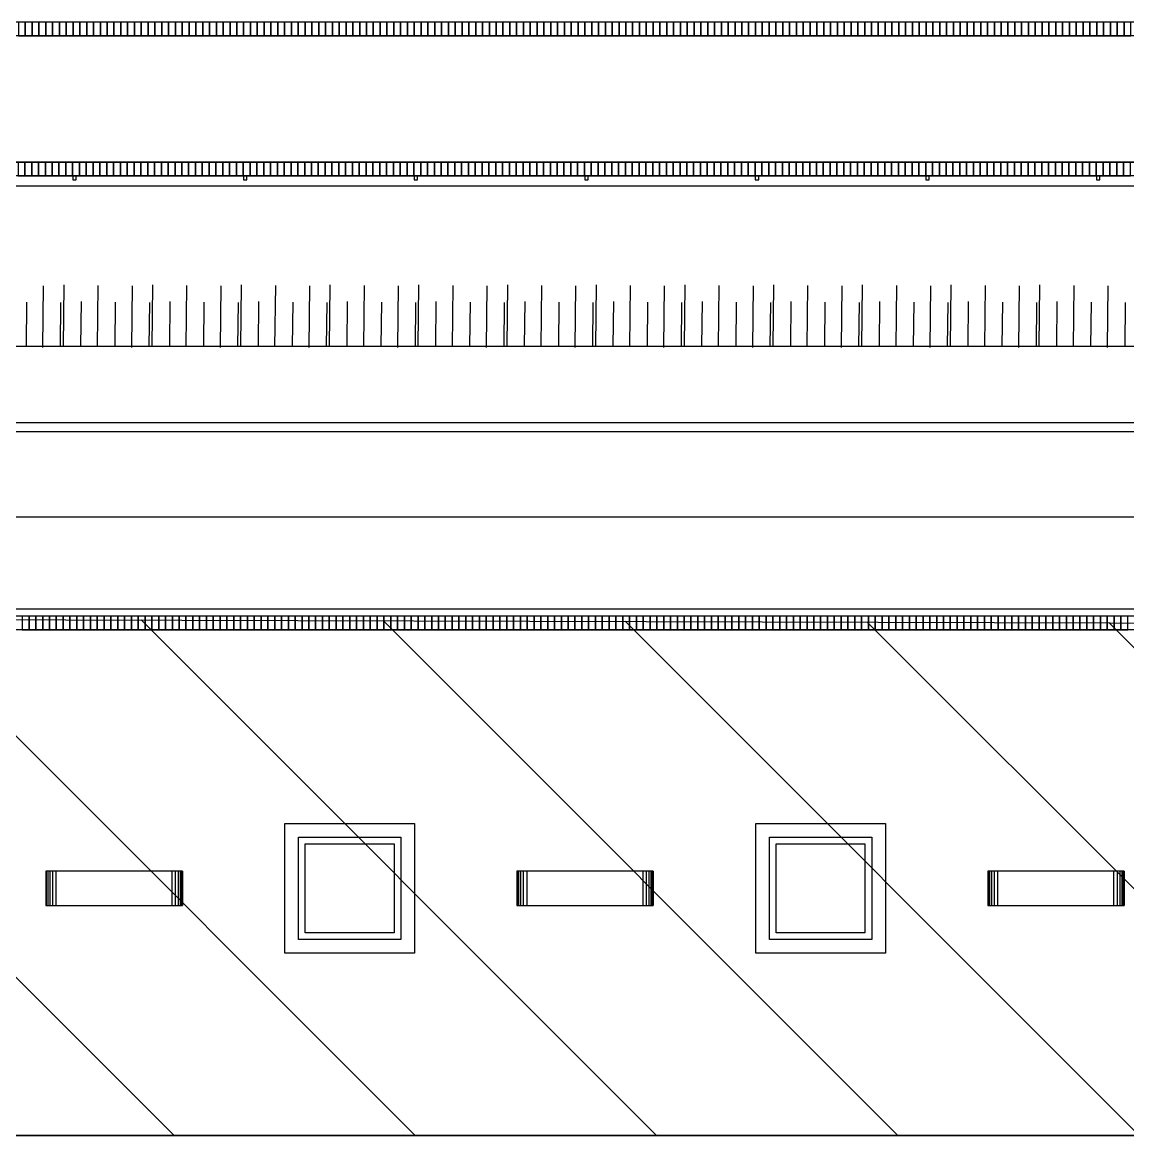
# Model space of a CAD drawing. Header units: inches. Extents: x 542650 to 544515, y 9574150 to 9574595.
# Drawn here: x 544347.77 to 544363.97, y 9574545.28 to 9574561.61 of the extents above; entities that cross this region are included whole.
import ezdxf

# ---------------------------------------------------------------- set-up
doc = ezdxf.new("R2010")
doc.units = ezdxf.units.IN
doc.header["$MEASUREMENT"] = 0
doc.layers.add('I-ARQ', color=8, linetype='Continuous')
doc.layers.add('SANIT', color=3, linetype='Continuous')

# ---------------------------------------------------------------- blocks, each defined once
blk = doc.blocks.new('BL COBERTA')
at = {"layer": 'I-ARQ'}
blk.add_line((464566.782, 9295890.46), (464566.782, 9295952.643), dxfattribs=at)
blk = doc.blocks.new('A$C14C97071')
at = {"layer": 'I-ARQ'}
for p, q in [((0, 0.5), (0, 0)), ((0.01, 0), (0.01, 0.5)), ((0.03, 0), (0.03, 0.5)), ((0.06, 0), (0.06, 0.5)), ((0.1, 0), (0.1, 0.5)), ((0.15, 0), (0.15, 0.5)), ((1.85, 0), (1.85, 0.5)), ((1.9, 0), (1.9, 0.5)), ((1.94, 0), (1.94, 0.5)), ((1.97, 0), (1.97, 0.5)), ((1.99, 0), (1.99, 0.5)), ((2, 0.5), (2, 0)), ((2, 0.5), (2, 0))]:
    blk.add_line(p, q, dxfattribs=at)
blk.add_lwpolyline([(0, 0.5), (2, 0.5), (2, 0), (0, 0)], close=True, dxfattribs=at)
blk = doc.blocks.new('TALUDE 02')
at = {"layer": 'I-ARQ'}
for p, q in [((-0.243, -0.013), (-0.253, 0.89)), ((0.257, -0.007), (0.247, 0.895)), ((0.757, -0.001), (0.747, 0.901)), ((0.5, 0.006), (0.493, 0.657)), ((-0.5, -0.006), (-0.507, 0.645)), ((0, 0), (-0.007, 0.651))]:
    blk.add_line(p, q, dxfattribs=at)
blk = doc.blocks.new('CERCA')
blk.add_lwpolyline([(-0.025, 0), (0.025, 0), (0.025, -0.06), (-0.025, -0.06)], close=True)
blk = doc.blocks.new('PISO TIJOLINHO')
at = {"layer": 'I-ARQ'}
blk.add_lwpolyline([(-0.05, 0), (-0.05, 0.2), (0.05, 0.2), (0.05, 0)], close=True, dxfattribs=at)
blk = doc.blocks.new('BL PRAÇA')
at = {"layer": 'I-ARQ'}
for p, q in [((464470.316, 9296025.139), (464470.316, 9295889.644)), ((464472.566, 9296025.13), (464472.566, 9295886.806)), ((464472.566, 9296024.984), (464472.566, 9295886.687)), ((464470.516, 9296024.938), (464470.516, 9295889.407)), ((464472.366, 9296024.931), (464472.366, 9295886.687)), ((464467.816, 9296021.999), (464467.816, 9295890.228)), ((464463.666, 9296008.031), (464463.666, 9295908.031)), ((464463.866, 9296008.031), (464463.866, 9295908.031)), ((464463.966, 9296008.031), (464463.966, 9295908.031)), ((464465.316, 9296007.956), (464465.316, 9295897.468)), ((464466.566, 9296007.925), (464466.566, 9295897.468)), ((464466.696, 9296007.925), (464466.696, 9295897.468))]:
    blk.add_line(p, q, dxfattribs=at)
for points in [[(464418.306, 9295898.619), (464371.786, 9295906.647), (464368.831, 9296025.977), (464470.316, 9296025.139), (464470.316, 9295889.644), (464428.161, 9295896.919)], [(464371.933, 9295906.774), (464368.985, 9296025.826), (464470.166, 9296024.99), (464470.166, 9295889.822)], [(464418.332, 9295898.767), (464371.933, 9295906.774), (464368.985, 9296025.826), (464470.166, 9296024.99), (464470.166, 9295889.822), (464428.186, 9295897.066)]]:
    blk.add_lwpolyline(points, dxfattribs=at)
blk.add_lwpolyline([(464402.925, 9295918, -0.22074), (464380.66, 9295917.946, -0.071297), (464379.065, 9295918.979, -0.143294), (464377.036, 9295922.149, -0.071289), (464376.766, 9295924.031), (464376.766, 9296008.031, -0.405192), (464386.167, 9296017.726), (464454.256, 9296017.727, -0.405471), (464463.666, 9296008.031), (464463.666, 9295908.031, -0.292611), (464459.772, 9295901.946, -0.170288), (464454.651, 9295901.46, -0.170293), (464450.348, 9295904.278, 0.384147), (464439.642, 9295906.268, 0.384145), (464436.554, 9295895.825), (464428.023, 9295897.297), (464427.929, 9295896.755), (464470.516, 9295889.407), (464470.516, 9296024.938), (464472.366, 9296024.931)], format="xyb", dxfattribs=at)
for points in [[(464460.826, 9295938.747), (464458.926, 9295938.747), (464458.926, 9295936.847), (464460.826, 9295936.847)], [(464460.626, 9295938.547), (464459.126, 9295938.547), (464459.126, 9295937.047), (464460.626, 9295937.047)], [(464460.526, 9295938.447), (464459.226, 9295938.447), (464459.226, 9295937.147), (464460.526, 9295937.147)], [(464460.826, 9295931.847), (464458.926, 9295931.847), (464458.926, 9295929.947), (464460.826, 9295929.947)], [(464460.626, 9295931.647), (464459.126, 9295931.647), (464459.126, 9295930.147), (464460.626, 9295930.147)], [(464460.526, 9295931.547), (464459.226, 9295931.547), (464459.226, 9295930.247), (464460.526, 9295930.247)]]:
    blk.add_lwpolyline(points, close=True, dxfattribs=at)
for name, p, rotation in [('PISO TIJOLINHO', (464470.516, 9295942.288), 90.00011566799358), ('PISO TIJOLINHO', (464472.566, 9295942.294), 90.00011566799601), ('A$C14C97071', (464459.626, 9295942.247), 270), ('PISO TIJOLINHO', (464463.666, 9295942.249), 269.9999999976321), ('PISO TIJOLINHO', (464463.666, 9295942.149), 269.9999999976321), ('TALUDE 02', (464467.816, 9295941.76), 270.000115669364), ('PISO TIJOLINHO', (464470.516, 9295942.188), 90.00011566799358), ('PISO TIJOLINHO', (464472.566, 9295942.194), 90.00011566799601), ('PISO TIJOLINHO', (464463.666, 9295942.049), 269.9999999976321), ('PISO TIJOLINHO', (464463.666, 9295941.949), 269.9999999976321), ('PISO TIJOLINHO', (464470.516, 9295942.088), 90.00011566799358), ('PISO TIJOLINHO', (464470.516, 9295941.988), 90.00011566799358), ('PISO TIJOLINHO', (464472.566, 9295942.094), 90.00011566799601), ('PISO TIJOLINHO', (464472.566, 9295941.994), 90.00011566799601), ('PISO TIJOLINHO', (464463.666, 9295941.849), 269.9999999976321), ('CERCA', (464470.316, 9295941.866), 270.00011566802), ('PISO TIJOLINHO', (464470.516, 9295941.888), 90.00011566799358), ('PISO TIJOLINHO', (464470.516, 9295941.788), 90.00011566799358), ('PISO TIJOLINHO', (464472.566, 9295941.894), 90.00011566799601), ('PISO TIJOLINHO', (464472.566, 9295941.794), 90.00011566799601), ('PISO TIJOLINHO', (464463.666, 9295941.749), 269.9999999976321), ('PISO TIJOLINHO', (464463.666, 9295941.649), 269.9999999976321), ('PISO TIJOLINHO', (464470.516, 9295941.688), 90.00011566799358), ('PISO TIJOLINHO', (464472.566, 9295941.694), 90.00011566799601), ('PISO TIJOLINHO', (464463.666, 9295941.549), 269.9999999976321), ('PISO TIJOLINHO', (464470.516, 9295941.588), 90.00011566799358), ('PISO TIJOLINHO', (464470.516, 9295941.488), 90.00011566799358), ('PISO TIJOLINHO', (464472.566, 9295941.594), 90.00011566799601), ('PISO TIJOLINHO', (464472.566, 9295941.494), 90.00011566799601), ('PISO TIJOLINHO', (464463.666, 9295941.449), 269.9999999976321), ('PISO TIJOLINHO', (464463.666, 9295941.349), 269.9999999976321), ('PISO TIJOLINHO', (464470.516, 9295941.388), 90.00011566799358), ('PISO TIJOLINHO', (464472.566, 9295941.394), 90.00011566799601), ('PISO TIJOLINHO', (464463.666, 9295941.249), 269.9999999976321), ('PISO TIJOLINHO', (464463.666, 9295941.149), 269.9999999976321), ('PISO TIJOLINHO', (464470.516, 9295941.288), 90.00011566799358), ('PISO TIJOLINHO', (464470.516, 9295941.188), 90.00011566799358), ('PISO TIJOLINHO', (464472.566, 9295941.294), 90.00011566799601), ('PISO TIJOLINHO', (464472.566, 9295941.194), 90.00011566799601), ('PISO TIJOLINHO', (464463.666, 9295941.049), 269.9999999976321), ('PISO TIJOLINHO', (464470.516, 9295941.088), 90.00011566799358), ('PISO TIJOLINHO', (464470.516, 9295940.988), 90.00011566799358), ('PISO TIJOLINHO', (464472.566, 9295941.094), 90.00011566799601), ('PISO TIJOLINHO', (464472.566, 9295940.994), 90.00011566799601), ('PISO TIJOLINHO', (464463.666, 9295940.949), 269.9999999976321), ('PISO TIJOLINHO', (464463.666, 9295940.849), 269.9999999976321), ('TALUDE 02', (464467.816, 9295940.46), 270.000115669364), ('PISO TIJOLINHO', (464470.516, 9295940.888), 90.00011566799358), ('PISO TIJOLINHO', (464472.566, 9295940.894), 90.00011566799601), ('PISO TIJOLINHO', (464463.666, 9295940.749), 269.9999999976321), ('PISO TIJOLINHO', (464463.666, 9295940.649), 269.9999999976321), ('PISO TIJOLINHO', (464470.516, 9295940.788), 90.00011566799358), ('PISO TIJOLINHO', (464470.516, 9295940.688), 90.00011566799358), ('PISO TIJOLINHO', (464472.566, 9295940.794), 90.00011566799601), ('PISO TIJOLINHO', (464472.566, 9295940.694), 90.00011566799601), ('PISO TIJOLINHO', (464463.666, 9295940.549), 269.9999999976321), ('PISO TIJOLINHO', (464470.516, 9295940.588), 90.00011566799358), ('PISO TIJOLINHO', (464470.516, 9295940.488), 90.00011566799358), ('PISO TIJOLINHO', (464472.566, 9295940.594), 90.00011566799601), ('PISO TIJOLINHO', (464472.566, 9295940.494), 90.00011566799601), ('PISO TIJOLINHO', (464463.666, 9295940.449), 269.9999999976321), ('PISO TIJOLINHO', (464463.666, 9295940.349), 269.9999999976321), ('PISO TIJOLINHO', (464470.516, 9295940.388), 90.00011566799358), ('PISO TIJOLINHO', (464472.566, 9295940.394), 90.00011566799601), ('PISO TIJOLINHO', (464463.666, 9295940.249), 269.9999999976321), ('PISO TIJOLINHO', (464470.516, 9295940.288), 90.00011566799358), ('PISO TIJOLINHO', (464470.516, 9295940.188), 90.00011566799358), ('PISO TIJOLINHO', (464472.566, 9295940.294), 90.00011566799601), ('PISO TIJOLINHO', (464472.566, 9295940.194), 90.00011566799601), ('PISO TIJOLINHO', (464463.666, 9295940.149), 269.9999999976321), ('PISO TIJOLINHO', (464463.666, 9295940.049), 269.9999999976321), ('PISO TIJOLINHO', (464470.516, 9295940.088), 90.00011566799358), ('PISO TIJOLINHO', (464472.566, 9295940.094), 90.00011566799601), ('PISO TIJOLINHO', (464472.566, 9295939.994), 90.00011566799601), ('PISO TIJOLINHO', (464463.666, 9295939.949), 269.9999999976321), ('PISO TIJOLINHO', (464463.666, 9295939.849), 269.9999999976321), ('PISO TIJOLINHO', (464470.516, 9295939.988), 90.00011566799358), ('PISO TIJOLINHO', (464470.516, 9295939.888), 90.00011566799358), ('PISO TIJOLINHO', (464472.566, 9295939.894), 90.00011566799601), ('PISO TIJOLINHO', (464463.666, 9295939.749), 269.9999999976321), ('PISO TIJOLINHO', (464470.516, 9295939.788), 90.00011566799358), ('PISO TIJOLINHO', (464470.516, 9295939.688), 90.00011566799358), ('PISO TIJOLINHO', (464472.566, 9295939.794), 90.00011566799601), ('PISO TIJOLINHO', (464472.566, 9295939.694), 90.00011566799601), ('PISO TIJOLINHO', (464463.666, 9295939.649), 269.9999999976321), ('PISO TIJOLINHO', (464463.666, 9295939.549), 269.9999999976321), ('TALUDE 02', (464467.816, 9295939.16), 270.000115669364), ('PISO TIJOLINHO', (464470.516, 9295939.588), 90.00011566799358), ('PISO TIJOLINHO', (464472.566, 9295939.594), 90.00011566799601), ('PISO TIJOLINHO', (464463.666, 9295939.449), 269.9999999976321), ('PISO TIJOLINHO', (464463.666, 9295939.349), 269.9999999976321), ('CERCA', (464470.316, 9295939.366), 270.00011566802), ('PISO TIJOLINHO', (464470.516, 9295939.488), 90.00011566799358), ('PISO TIJOLINHO', (464470.516, 9295939.388), 90.00011566799358), ('PISO TIJOLINHO', (464472.566, 9295939.494), 90.00011566799601), ('PISO TIJOLINHO', (464472.566, 9295939.394), 90.00011566799601), ('PISO TIJOLINHO', (464463.666, 9295939.249), 269.9999999976321), ('PISO TIJOLINHO', (464470.516, 9295939.288), 90.00011566799358), ('PISO TIJOLINHO', (464470.516, 9295939.188), 90.00011566799358), ('PISO TIJOLINHO', (464472.566, 9295939.294), 90.00011566799601), ('PISO TIJOLINHO', (464472.566, 9295939.194), 90.00011566799601), ('PISO TIJOLINHO', (464463.666, 9295939.149), 269.9999999976321), ('PISO TIJOLINHO', (464463.666, 9295939.049), 269.9999999976321), ('PISO TIJOLINHO', (464470.516, 9295939.088), 90.00011566799358), ('PISO TIJOLINHO', (464472.566, 9295939.094), 90.00011566799601), ('PISO TIJOLINHO', (464463.666, 9295938.949), 269.9999999976321), ('PISO TIJOLINHO', (464463.666, 9295938.849), 269.9999999976321), ('PISO TIJOLINHO', (464470.516, 9295938.988), 90.00011566799358), ('PISO TIJOLINHO', (464470.516, 9295938.888), 90.00011566799358), ('PISO TIJOLINHO', (464472.566, 9295938.994), 90.00011566799601), ('PISO TIJOLINHO', (464472.566, 9295938.894), 90.00011566799601), ('PISO TIJOLINHO', (464463.666, 9295938.749), 269.9999999976321), ('PISO TIJOLINHO', (464470.516, 9295938.788), 90.00011566799358), ('PISO TIJOLINHO', (464470.516, 9295938.688), 90.00011566799358), ('PISO TIJOLINHO', (464472.566, 9295938.794), 90.00011566799601), ('PISO TIJOLINHO', (464472.566, 9295938.694), 90.00011566799601), ('PISO TIJOLINHO', (464463.666, 9295938.649), 269.9999999976321), ('PISO TIJOLINHO', (464463.666, 9295938.549), 269.9999999976321), ('PISO TIJOLINHO', (464470.516, 9295938.588), 90.00011566799358), ('PISO TIJOLINHO', (464472.566, 9295938.594), 90.00011566799601), ('PISO TIJOLINHO', (464463.666, 9295938.449), 269.9999999976321), ('PISO TIJOLINHO', (464470.516, 9295938.488), 90.00011566799358), ('PISO TIJOLINHO', (464470.516, 9295938.388), 90.00011566799358), ('PISO TIJOLINHO', (464472.566, 9295938.494), 90.00011566799601), ('PISO TIJOLINHO', (464472.566, 9295938.394), 90.00011566799601), ('PISO TIJOLINHO', (464463.666, 9295938.349), 269.9999999976321), ('PISO TIJOLINHO', (464463.666, 9295938.249), 269.9999999976321), ('TALUDE 02', (464467.816, 9295937.86), 270.000115669364), ('PISO TIJOLINHO', (464470.516, 9295938.288), 90.00011566799358), ('PISO TIJOLINHO', (464472.566, 9295938.294), 90.00011566799601), ('PISO TIJOLINHO', (464472.566, 9295938.194), 90.00011566799601), ('PISO TIJOLINHO', (464463.666, 9295938.149), 269.9999999976321), ('PISO TIJOLINHO', (464463.666, 9295938.049), 269.9999999976321), ('PISO TIJOLINHO', (464470.516, 9295938.188), 90.00011566799358), ('PISO TIJOLINHO', (464470.516, 9295938.088), 90.00011566799358), ('PISO TIJOLINHO', (464472.566, 9295938.094), 90.00011566799601), ('PISO TIJOLINHO', (464463.666, 9295937.949), 269.9999999976321), ('PISO TIJOLINHO', (464470.516, 9295937.988), 90.00011566799358), ('PISO TIJOLINHO', (464470.516, 9295937.888), 90.00011566799358), ('PISO TIJOLINHO', (464472.566, 9295937.994), 90.00011566799601), ('PISO TIJOLINHO', (464472.566, 9295937.894), 90.00011566799601), ('PISO TIJOLINHO', (464463.666, 9295937.849), 269.9999999976321), ('PISO TIJOLINHO', (464463.666, 9295937.749), 269.9999999976321), ('PISO TIJOLINHO', (464470.516, 9295937.788), 90.00011566799358), ('PISO TIJOLINHO', (464472.566, 9295937.794), 90.00011566799601), ('PISO TIJOLINHO', (464463.666, 9295937.649), 269.9999999976321), ('PISO TIJOLINHO', (464463.666, 9295937.549), 269.9999999976321), ('PISO TIJOLINHO', (464470.516, 9295937.688), 90.00011566799358), ('PISO TIJOLINHO', (464470.516, 9295937.588), 90.00011566799358), ('PISO TIJOLINHO', (464472.566, 9295937.694), 90.00011566799601), ('PISO TIJOLINHO', (464472.566, 9295937.594), 90.00011566799601), ('PISO TIJOLINHO', (464463.666, 9295937.449), 269.9999999976321), ('PISO TIJOLINHO', (464470.516, 9295937.488), 90.00011566799358), ('PISO TIJOLINHO', (464470.516, 9295937.388), 90.00011566799358), ('PISO TIJOLINHO', (464472.566, 9295937.494), 90.00011566799601), ('PISO TIJOLINHO', (464472.566, 9295937.394), 90.00011566799601), ('PISO TIJOLINHO', (464463.666, 9295937.349), 269.9999999976321), ('PISO TIJOLINHO', (464463.666, 9295937.249), 269.9999999976321), ('PISO TIJOLINHO', (464470.516, 9295937.288), 90.00011566799358), ('PISO TIJOLINHO', (464472.566, 9295937.294), 90.00011566799601), ('PISO TIJOLINHO', (464463.666, 9295937.149), 269.9999999976321), ('PISO TIJOLINHO', (464470.516, 9295937.188), 90.00011566799358), ('PISO TIJOLINHO', (464470.516, 9295937.088), 90.00011566799358), ('PISO TIJOLINHO', (464472.566, 9295937.194), 90.00011566799601), ('PISO TIJOLINHO', (464472.566, 9295937.094), 90.00011566799601), ('PISO TIJOLINHO', (464463.666, 9295937.049), 269.9999999976321), ('PISO TIJOLINHO', (464463.666, 9295936.949), 269.9999999976321), ('TALUDE 02', (464467.816, 9295936.56), 270.000115669364), ('PISO TIJOLINHO', (464470.516, 9295936.988), 90.00011566799358), ('PISO TIJOLINHO', (464470.516, 9295936.888), 90.00011566799358), ('PISO TIJOLINHO', (464472.566, 9295936.994), 90.00011566799601), ('PISO TIJOLINHO', (464472.566, 9295936.894), 90.00011566799601), ('PISO TIJOLINHO', (464463.666, 9295936.849), 269.9999999976321), ('PISO TIJOLINHO', (464463.666, 9295936.749), 269.9999999976321), ('CERCA', (464470.316, 9295936.866), 270.00011566802), ('PISO TIJOLINHO', (464470.516, 9295936.788), 90.00011566799358), ('PISO TIJOLINHO', (464472.566, 9295936.794), 90.00011566799601), ('PISO TIJOLINHO', (464463.666, 9295936.649), 269.9999999976321), ('PISO TIJOLINHO', (464470.516, 9295936.688), 90.00011566799358), ('PISO TIJOLINHO', (464470.516, 9295936.588), 90.00011566799358), ('PISO TIJOLINHO', (464472.566, 9295936.694), 90.00011566799601), ('PISO TIJOLINHO', (464472.566, 9295936.594), 90.00011566799601), ('PISO TIJOLINHO', (464463.666, 9295936.549), 269.9999999976321), ('PISO TIJOLINHO', (464463.666, 9295936.449), 269.9999999976321), ('PISO TIJOLINHO', (464470.516, 9295936.488), 90.00011566799358), ('PISO TIJOLINHO', (464472.566, 9295936.494), 90.00011566799601), ('PISO TIJOLINHO', (464463.666, 9295936.349), 269.9999999976321), ('PISO TIJOLINHO', (464463.666, 9295936.249), 269.9999999976321), ('PISO TIJOLINHO', (464470.516, 9295936.388), 90.00011566799358), ('PISO TIJOLINHO', (464470.516, 9295936.288), 90.00011566799358), ('PISO TIJOLINHO', (464472.566, 9295936.394), 90.00011566799601), ('PISO TIJOLINHO', (464472.566, 9295936.294), 90.00011566799601), ('PISO TIJOLINHO', (464463.666, 9295936.149), 269.9999999976321), ('PISO TIJOLINHO', (464470.516, 9295936.188), 90.00011566799358), ('PISO TIJOLINHO', (464470.516, 9295936.088), 90.00011566799358), ('PISO TIJOLINHO', (464472.566, 9295936.194), 90.00011566799601), ('PISO TIJOLINHO', (464472.566, 9295936.094), 90.00011566799601), ('PISO TIJOLINHO', (464463.666, 9295936.049), 269.9999999976321), ('PISO TIJOLINHO', (464463.666, 9295935.949), 269.9999999976321), ('PISO TIJOLINHO', (464470.516, 9295935.988), 90.00011566799358), ('PISO TIJOLINHO', (464472.566, 9295935.994), 90.00011566799601), ('PISO TIJOLINHO', (464463.666, 9295935.849), 269.9999999976321), ('PISO TIJOLINHO', (464463.666, 9295935.749), 269.9999999976321), ('PISO TIJOLINHO', (464470.516, 9295935.888), 90.00011566799358), ('PISO TIJOLINHO', (464470.516, 9295935.788), 90.00011566799358), ('PISO TIJOLINHO', (464472.566, 9295935.894), 90.00011566799601), ('PISO TIJOLINHO', (464472.566, 9295935.794), 90.00011566799601), ('PISO TIJOLINHO', (464463.666, 9295935.649), 269.9999999976321), ('TALUDE 02', (464467.816, 9295935.26), 270.000115669364), ('PISO TIJOLINHO', (464470.516, 9295935.688), 90.00011566799358), ('PISO TIJOLINHO', (464470.516, 9295935.588), 90.00011566799358), ('PISO TIJOLINHO', (464472.566, 9295935.694), 90.00011566799601), ('PISO TIJOLINHO', (464472.566, 9295935.594), 90.00011566799601), ('PISO TIJOLINHO', (464463.666, 9295935.549), 269.9999999976321), ('PISO TIJOLINHO', (464463.666, 9295935.449), 269.9999999976321), ('PISO TIJOLINHO', (464470.516, 9295935.488), 90.00011566799358), ('PISO TIJOLINHO', (464472.566, 9295935.494), 90.00011566799601), ('A$C14C97071', (464459.626, 9295935.347), 270), ('PISO TIJOLINHO', (464463.666, 9295935.349), 269.9999999976321), ('PISO TIJOLINHO', (464470.516, 9295935.388), 90.00011566799358), ('PISO TIJOLINHO', (464470.516, 9295935.288), 90.00011566799358), ('PISO TIJOLINHO', (464472.566, 9295935.394), 90.00011566799601), ('PISO TIJOLINHO', (464472.566, 9295935.294), 90.00011566799601), ('PISO TIJOLINHO', (464463.666, 9295935.249), 269.9999999976321), ('PISO TIJOLINHO', (464463.666, 9295935.149), 269.9999999976321), ('PISO TIJOLINHO', (464470.516, 9295935.188), 90.00011566799358), ('PISO TIJOLINHO', (464472.566, 9295935.194), 90.00011566799601), ('PISO TIJOLINHO', (464472.566, 9295935.094), 90.00011566799601), ('PISO TIJOLINHO', (464463.666, 9295935.049), 269.9999999976321), ('PISO TIJOLINHO', (464463.666, 9295934.949), 269.9999999976321), ('PISO TIJOLINHO', (464470.516, 9295935.088), 90.00011566799358), ('PISO TIJOLINHO', (464470.516, 9295934.988), 90.00011566799358), ('PISO TIJOLINHO', (464472.566, 9295934.994), 90.00011566799601), ('PISO TIJOLINHO', (464463.666, 9295934.849), 269.9999999976321), ('PISO TIJOLINHO', (464470.516, 9295934.888), 90.00011566799358), ('PISO TIJOLINHO', (464470.516, 9295934.788), 90.00011566799358), ('PISO TIJOLINHO', (464472.566, 9295934.894), 90.00011566799601), ('PISO TIJOLINHO', (464472.566, 9295934.794), 90.00011566799601), ('PISO TIJOLINHO', (464463.666, 9295934.749), 269.9999999976321), ('PISO TIJOLINHO', (464463.666, 9295934.649), 269.9999999976321), ('PISO TIJOLINHO', (464470.516, 9295934.688), 90.00011566799358), ('PISO TIJOLINHO', (464472.566, 9295934.694), 90.00011566799601), ('PISO TIJOLINHO', (464463.666, 9295934.549), 269.9999999976321), ('PISO TIJOLINHO', (464463.666, 9295934.449), 269.9999999976321), ('PISO TIJOLINHO', (464470.516, 9295934.588), 90.00011566799358), ('PISO TIJOLINHO', (464470.516, 9295934.488), 90.00011566799358), ('PISO TIJOLINHO', (464472.566, 9295934.594), 90.00011566799601), ('PISO TIJOLINHO', (464472.566, 9295934.494), 90.00011566799601), ('PISO TIJOLINHO', (464463.666, 9295934.349), 269.9999999976321), ('TALUDE 02', (464467.816, 9295933.96), 270.000115669364), ('CERCA', (464470.316, 9295934.366), 270.00011566802), ('PISO TIJOLINHO', (464470.516, 9295934.388), 90.00011566799358), ('PISO TIJOLINHO', (464470.516, 9295934.288), 90.00011566799358), ('PISO TIJOLINHO', (464472.566, 9295934.394), 90.00011566799601), ('PISO TIJOLINHO', (464472.566, 9295934.294), 90.00011566799601), ('PISO TIJOLINHO', (464463.666, 9295934.249), 269.9999999976321), ('PISO TIJOLINHO', (464463.666, 9295934.149), 269.9999999976321), ('PISO TIJOLINHO', (464470.516, 9295934.188), 90.00011566799358), ('PISO TIJOLINHO', (464472.566, 9295934.194), 90.00011566799601), ('PISO TIJOLINHO', (464463.666, 9295934.049), 269.9999999976321), ('PISO TIJOLINHO', (464463.666, 9295933.949), 269.9999999976321), ('PISO TIJOLINHO', (464470.516, 9295934.088), 90.00011566799358), ('PISO TIJOLINHO', (464470.516, 9295933.988), 90.00011566799358), ('PISO TIJOLINHO', (464472.566, 9295934.094), 90.00011566799601), ('PISO TIJOLINHO', (464472.566, 9295933.994), 90.00011566799601), ('PISO TIJOLINHO', (464463.666, 9295933.849), 269.9999999976321), ('PISO TIJOLINHO', (464470.516, 9295933.888), 90.00011566799358), ('PISO TIJOLINHO', (464470.516, 9295933.788), 90.00011566799358), ('PISO TIJOLINHO', (464472.566, 9295933.894), 90.00011566799601), ('PISO TIJOLINHO', (464472.566, 9295933.794), 90.00011566799601), ('PISO TIJOLINHO', (464463.666, 9295933.749), 269.9999999976321), ('PISO TIJOLINHO', (464463.666, 9295933.649), 269.9999999976321), ('PISO TIJOLINHO', (464470.516, 9295933.688), 90.00011566799358), ('PISO TIJOLINHO', (464472.566, 9295933.694), 90.00011566799601), ('PISO TIJOLINHO', (464463.666, 9295933.549), 269.9999999976321), ('PISO TIJOLINHO', (464470.516, 9295933.588), 90.00011566799358), ('PISO TIJOLINHO', (464470.516, 9295933.488), 90.00011566799358), ('PISO TIJOLINHO', (464472.566, 9295933.594), 90.00011566799601), ('PISO TIJOLINHO', (464472.566, 9295933.494), 90.00011566799601), ('PISO TIJOLINHO', (464463.666, 9295933.449), 269.9999999976321), ('PISO TIJOLINHO', (464463.666, 9295933.349), 269.9999999976321), ('PISO TIJOLINHO', (464470.516, 9295933.388), 90.00011566799358), ('PISO TIJOLINHO', (464472.566, 9295933.394), 90.00011566799601), ('PISO TIJOLINHO', (464472.566, 9295933.294), 90.00011566799601), ('PISO TIJOLINHO', (464463.666, 9295933.249), 269.9999999976321), ('PISO TIJOLINHO', (464463.666, 9295933.149), 269.9999999976321), ('PISO TIJOLINHO', (464470.516, 9295933.288), 90.00011566799358), ('PISO TIJOLINHO', (464470.516, 9295933.188), 90.00011566799358), ('PISO TIJOLINHO', (464472.566, 9295933.194), 90.00011566799601), ('PISO TIJOLINHO', (464463.666, 9295933.049), 269.9999999976321), ('TALUDE 02', (464467.816, 9295932.66), 270.000115669364), ('PISO TIJOLINHO', (464470.516, 9295933.088), 90.00011566799358), ('PISO TIJOLINHO', (464470.516, 9295932.988), 90.00011566799358), ('PISO TIJOLINHO', (464472.566, 9295933.094), 90.00011566799601), ('PISO TIJOLINHO', (464472.566, 9295932.994), 90.00011566799601), ('PISO TIJOLINHO', (464463.666, 9295932.949), 269.9999999976321), ('PISO TIJOLINHO', (464463.666, 9295932.849), 269.9999999976321), ('PISO TIJOLINHO', (464470.516, 9295932.888), 90.00011566799358), ('PISO TIJOLINHO', (464472.566, 9295932.894), 90.00011566799601), ('PISO TIJOLINHO', (464463.666, 9295932.749), 269.9999999976321), ('PISO TIJOLINHO', (464463.666, 9295932.649), 269.9999999976321), ('PISO TIJOLINHO', (464470.516, 9295932.788), 90.00011566799358), ('PISO TIJOLINHO', (464470.516, 9295932.688), 90.00011566799358), ('PISO TIJOLINHO', (464472.566, 9295932.794), 90.00011566799601), ('PISO TIJOLINHO', (464472.566, 9295932.694), 90.00011566799601), ('PISO TIJOLINHO', (464463.666, 9295932.549), 269.9999999976321), ('PISO TIJOLINHO', (464470.516, 9295932.588), 90.00011566799358), ('PISO TIJOLINHO', (464470.516, 9295932.488), 90.00011566799358), ('PISO TIJOLINHO', (464472.566, 9295932.594), 90.00011566799601), ('PISO TIJOLINHO', (464472.566, 9295932.494), 90.00011566799601), ('PISO TIJOLINHO', (464463.666, 9295932.449), 269.9999999976321), ('PISO TIJOLINHO', (464463.666, 9295932.349), 269.9999999976321), ('PISO TIJOLINHO', (464470.516, 9295932.388), 90.00011566799358), ('PISO TIJOLINHO', (464472.566, 9295932.394), 90.00011566799601), ('PISO TIJOLINHO', (464463.666, 9295932.249), 269.9999999976321), ('PISO TIJOLINHO', (464470.516, 9295932.288), 90.00011566799358), ('PISO TIJOLINHO', (464470.516, 9295932.188), 90.00011566799358), ('PISO TIJOLINHO', (464472.566, 9295932.294), 90.00011566799601), ('PISO TIJOLINHO', (464472.566, 9295932.194), 90.00011566799601), ('PISO TIJOLINHO', (464463.666, 9295932.149), 269.9999999976321), ('PISO TIJOLINHO', (464463.666, 9295932.049), 269.9999999976321), ('PISO TIJOLINHO', (464470.516, 9295932.088), 90.00011566799358), ('PISO TIJOLINHO', (464470.516, 9295931.988), 90.00011566799358), ('PISO TIJOLINHO', (464472.566, 9295932.094), 90.00011566799601), ('PISO TIJOLINHO', (464472.566, 9295931.994), 90.00011566799601), ('PISO TIJOLINHO', (464463.666, 9295931.949), 269.9999999976321), ('PISO TIJOLINHO', (464463.666, 9295931.849), 269.9999999976321), ('CERCA', (464470.316, 9295931.866), 270.00011566802), ('PISO TIJOLINHO', (464470.516, 9295931.888), 90.00011566799358), ('PISO TIJOLINHO', (464472.566, 9295931.894), 90.00011566799601), ('PISO TIJOLINHO', (464463.666, 9295931.749), 269.9999999976321), ('TALUDE 02', (464467.816, 9295931.36), 270.000115669364), ('PISO TIJOLINHO', (464470.516, 9295931.788), 90.00011566799358), ('PISO TIJOLINHO', (464470.516, 9295931.688), 90.00011566799358), ('PISO TIJOLINHO', (464472.566, 9295931.794), 90.00011566799601), ('PISO TIJOLINHO', (464472.566, 9295931.694), 90.00011566799601), ('PISO TIJOLINHO', (464463.666, 9295931.649), 269.9999999976321), ('PISO TIJOLINHO', (464463.666, 9295931.549), 269.9999999976321), ('PISO TIJOLINHO', (464470.516, 9295931.588), 90.00011566799358), ('PISO TIJOLINHO', (464472.566, 9295931.594), 90.00011566799601), ('PISO TIJOLINHO', (464463.666, 9295931.449), 269.9999999976321), ('PISO TIJOLINHO', (464463.666, 9295931.349), 269.9999999976321), ('PISO TIJOLINHO', (464470.516, 9295931.488), 90.00011566799358), ('PISO TIJOLINHO', (464470.516, 9295931.388), 90.00011566799358), ('PISO TIJOLINHO', (464472.566, 9295931.494), 90.00011566799601), ('PISO TIJOLINHO', (464472.566, 9295931.394), 90.00011566799601), ('PISO TIJOLINHO', (464463.666, 9295931.249), 269.9999999976321), ('PISO TIJOLINHO', (464470.516, 9295931.288), 90.00011566799358), ('PISO TIJOLINHO', (464470.516, 9295931.188), 90.00011566799358), ('PISO TIJOLINHO', (464472.566, 9295931.294), 90.00011566799601), ('PISO TIJOLINHO', (464472.566, 9295931.194), 90.00011566799601), ('PISO TIJOLINHO', (464463.666, 9295931.149), 269.9999999976321), ('PISO TIJOLINHO', (464463.666, 9295931.049), 269.9999999976321), ('PISO TIJOLINHO', (464470.516, 9295931.088), 90.00011566799358), ('PISO TIJOLINHO', (464472.566, 9295931.094), 90.00011566799601), ('PISO TIJOLINHO', (464463.666, 9295930.949), 269.9999999976321), ('PISO TIJOLINHO', (464463.666, 9295930.849), 269.9999999976321), ('PISO TIJOLINHO', (464470.516, 9295930.988), 90.00011566799358), ('PISO TIJOLINHO', (464470.516, 9295930.888), 90.00011566799358), ('PISO TIJOLINHO', (464472.566, 9295930.994), 90.00011566799601), ('PISO TIJOLINHO', (464472.566, 9295930.894), 90.00011566799601), ('PISO TIJOLINHO', (464463.666, 9295930.749), 269.9999999976321), ('PISO TIJOLINHO', (464470.516, 9295930.788), 90.00011566799358), ('PISO TIJOLINHO', (464470.516, 9295930.688), 90.00011566799358), ('PISO TIJOLINHO', (464472.566, 9295930.794), 90.00011566799601), ('PISO TIJOLINHO', (464472.566, 9295930.694), 90.00011566799601), ('PISO TIJOLINHO', (464463.666, 9295930.649), 269.9999999976321), ('PISO TIJOLINHO', (464463.666, 9295930.549), 269.9999999976321), ('PISO TIJOLINHO', (464470.516, 9295930.588), 90.00011566799358), ('PISO TIJOLINHO', (464472.566, 9295930.594), 90.00011566799601), ('PISO TIJOLINHO', (464463.666, 9295930.449), 269.9999999976321), ('TALUDE 02', (464467.816, 9295930.06), 270.000115669364), ('PISO TIJOLINHO', (464470.516, 9295930.488), 90.00011566799358), ('PISO TIJOLINHO', (464470.516, 9295930.388), 90.00011566799358), ('PISO TIJOLINHO', (464472.566, 9295930.494), 90.00011566799601), ('PISO TIJOLINHO', (464472.566, 9295930.394), 90.00011566799601), ('PISO TIJOLINHO', (464463.666, 9295930.349), 269.9999999976321), ('PISO TIJOLINHO', (464463.666, 9295930.249), 269.9999999976321), ('PISO TIJOLINHO', (464470.516, 9295930.288), 90.00011566799358), ('PISO TIJOLINHO', (464472.566, 9295930.294), 90.00011566799601), ('PISO TIJOLINHO', (464472.566, 9295930.194), 90.00011566799601), ('PISO TIJOLINHO', (464463.666, 9295930.149), 269.9999999976321), ('PISO TIJOLINHO', (464463.666, 9295930.049), 269.9999999976321), ('PISO TIJOLINHO', (464470.516, 9295930.188), 90.00011566799358), ('PISO TIJOLINHO', (464470.516, 9295930.088), 90.00011566799358), ('PISO TIJOLINHO', (464472.566, 9295930.094), 90.00011566799601), ('PISO TIJOLINHO', (464463.666, 9295929.949), 269.9999999976321), ('PISO TIJOLINHO', (464470.516, 9295929.988), 90.00011566799358), ('PISO TIJOLINHO', (464470.516, 9295929.888), 90.00011566799358), ('PISO TIJOLINHO', (464472.566, 9295929.994), 90.00011566799601), ('PISO TIJOLINHO', (464472.566, 9295929.894), 90.00011566799601), ('PISO TIJOLINHO', (464463.666, 9295929.849), 269.9999999976321), ('PISO TIJOLINHO', (464463.666, 9295929.749), 269.9999999976321), ('PISO TIJOLINHO', (464470.516, 9295929.788), 90.00011566799358), ('PISO TIJOLINHO', (464472.566, 9295929.794), 90.00011566799601), ('PISO TIJOLINHO', (464463.666, 9295929.649), 269.9999999976321), ('PISO TIJOLINHO', (464463.666, 9295929.549), 269.9999999976321), ('PISO TIJOLINHO', (464470.516, 9295929.688), 90.00011566799358), ('PISO TIJOLINHO', (464470.516, 9295929.588), 90.00011566799358), ('PISO TIJOLINHO', (464472.566, 9295929.694), 90.00011566799601), ('PISO TIJOLINHO', (464472.566, 9295929.594), 90.00011566799601), ('PISO TIJOLINHO', (464463.666, 9295929.449), 269.9999999976321), ('PISO TIJOLINHO', (464470.516, 9295929.488), 90.00011566799358), ('PISO TIJOLINHO', (464470.516, 9295929.388), 90.00011566799358), ('PISO TIJOLINHO', (464472.566, 9295929.494), 90.00011566799601), ('PISO TIJOLINHO', (464472.566, 9295929.394), 90.00011566799601), ('PISO TIJOLINHO', (464463.666, 9295929.349), 269.9999999976321), ('PISO TIJOLINHO', (464463.666, 9295929.249), 269.9999999976321), ('TALUDE 02', (464467.816, 9295928.76), 270.000115669364), ('CERCA', (464470.316, 9295929.366), 270.00011566802), ('PISO TIJOLINHO', (464470.516, 9295929.288), 90.00011566799358), ('PISO TIJOLINHO', (464472.566, 9295929.294), 90.00011566799601), ('PISO TIJOLINHO', (464463.666, 9295929.149), 269.9999999976321), ('PISO TIJOLINHO', (464463.666, 9295929.049), 269.9999999976321), ('PISO TIJOLINHO', (464470.516, 9295929.188), 90.00011566799358), ('PISO TIJOLINHO', (464470.516, 9295929.088), 90.00011566799358), ('PISO TIJOLINHO', (464472.566, 9295929.194), 90.00011566799601), ('PISO TIJOLINHO', (464472.566, 9295929.094), 90.00011566799601), ('PISO TIJOLINHO', (464463.666, 9295928.949), 269.9999999976321), ('PISO TIJOLINHO', (464470.516, 9295928.988), 90.00011566799358), ('PISO TIJOLINHO', (464470.516, 9295928.888), 90.00011566799358), ('PISO TIJOLINHO', (464472.566, 9295928.994), 90.00011566799601), ('PISO TIJOLINHO', (464472.566, 9295928.894), 90.00011566799601), ('PISO TIJOLINHO', (464463.666, 9295928.849), 269.9999999976321), ('PISO TIJOLINHO', (464463.666, 9295928.749), 269.9999999976321), ('PISO TIJOLINHO', (464470.516, 9295928.788), 90.00011566799358), ('PISO TIJOLINHO', (464472.566, 9295928.794), 90.00011566799601), ('PISO TIJOLINHO', (464463.666, 9295928.649), 269.9999999976321), ('PISO TIJOLINHO', (464470.516, 9295928.688), 90.00011566799358), ('PISO TIJOLINHO', (464470.516, 9295928.588), 90.00011566799358), ('PISO TIJOLINHO', (464472.566, 9295928.694), 90.00011566799601), ('PISO TIJOLINHO', (464472.566, 9295928.594), 90.00011566799601), ('A$C14C97071', (464459.626, 9295928.447), 270), ('PISO TIJOLINHO', (464463.666, 9295928.549), 269.9999999976321), ('PISO TIJOLINHO', (464463.666, 9295928.449), 269.9999999976321), ('PISO TIJOLINHO', (464470.516, 9295928.488), 90.00011566799358), ('PISO TIJOLINHO', (464472.566, 9295928.494), 90.00011566799601), ('PISO TIJOLINHO', (464463.666, 9295928.349), 269.9999999976321), ('PISO TIJOLINHO', (464463.666, 9295928.249), 269.9999999976321), ('PISO TIJOLINHO', (464470.516, 9295928.388), 90.00011566799358), ('PISO TIJOLINHO', (464470.516, 9295928.288), 90.00011566799358), ('PISO TIJOLINHO', (464472.566, 9295928.394), 90.00011566799601), ('PISO TIJOLINHO', (464472.566, 9295928.294), 90.00011566799601), ('PISO TIJOLINHO', (464463.666, 9295928.149), 269.9999999976321), ('PISO TIJOLINHO', (464470.516, 9295928.188), 90.00011566799358), ('PISO TIJOLINHO', (464470.516, 9295928.088), 90.00011566799358), ('PISO TIJOLINHO', (464472.566, 9295928.194), 90.00011566799601), ('PISO TIJOLINHO', (464472.566, 9295928.094), 90.00011566799601), ('PISO TIJOLINHO', (464463.666, 9295928.049), 269.9999999976321), ('PISO TIJOLINHO', (464463.666, 9295927.949), 269.9999999976321), ('TALUDE 02', (464467.816, 9295927.46), 270.000115669364), ('PISO TIJOLINHO', (464470.516, 9295927.988), 90.00011566799358), ('PISO TIJOLINHO', (464472.566, 9295927.994), 90.00011566799601), ('PISO TIJOLINHO', (464463.666, 9295927.849), 269.9999999976321), ('PISO TIJOLINHO', (464463.666, 9295927.749), 269.9999999976321), ('PISO TIJOLINHO', (464470.516, 9295927.888), 90.00011566799358), ('PISO TIJOLINHO', (464470.516, 9295927.788), 90.00011566799358), ('PISO TIJOLINHO', (464472.566, 9295927.894), 90.00011566799601), ('PISO TIJOLINHO', (464472.566, 9295927.794), 90.00011566799601), ('PISO TIJOLINHO', (464463.666, 9295927.649), 269.9999999976321), ('PISO TIJOLINHO', (464470.516, 9295927.688), 90.00011566799358), ('PISO TIJOLINHO', (464470.516, 9295927.588), 90.00011566799358), ('PISO TIJOLINHO', (464472.566, 9295927.694), 90.00011566799601), ('PISO TIJOLINHO', (464472.566, 9295927.594), 90.00011566799601), ('PISO TIJOLINHO', (464463.666, 9295927.549), 269.9999999976321), ('PISO TIJOLINHO', (464463.666, 9295927.449), 269.9999999976321), ('PISO TIJOLINHO', (464470.516, 9295927.488), 90.00011566799358), ('PISO TIJOLINHO', (464472.566, 9295927.494), 90.00011566799601), ('PISO TIJOLINHO', (464463.666, 9295927.349), 269.9999999976321), ('PISO TIJOLINHO', (464470.516, 9295927.388), 90.00011566799358), ('PISO TIJOLINHO', (464470.516, 9295927.288), 90.00011566799358), ('PISO TIJOLINHO', (464472.566, 9295927.394), 90.00011566799601), ('PISO TIJOLINHO', (464472.566, 9295927.294), 90.00011566799601), ('PISO TIJOLINHO', (464463.666, 9295927.249), 269.9999999976321), ('PISO TIJOLINHO', (464463.666, 9295927.149), 269.9999999976321), ('PISO TIJOLINHO', (464470.516, 9295927.188), 90.00011566799358), ('PISO TIJOLINHO', (464470.516, 9295927.088), 90.00011566799358), ('PISO TIJOLINHO', (464472.566, 9295927.194), 90.00011566799601), ('PISO TIJOLINHO', (464472.566, 9295927.094), 90.00011566799601), ('PISO TIJOLINHO', (464463.666, 9295927.049), 269.9999999976321), ('PISO TIJOLINHO', (464463.666, 9295926.949), 269.9999999976321), ('PISO TIJOLINHO', (464470.516, 9295926.988), 90.00011566799358), ('PISO TIJOLINHO', (464472.566, 9295926.994), 90.00011566799601), ('PISO TIJOLINHO', (464463.666, 9295926.849), 269.9999999976321), ('CERCA', (464470.316, 9295926.866), 270.00011566802), ('PISO TIJOLINHO', (464470.516, 9295926.888), 90.00011566799358), ('PISO TIJOLINHO', (464470.516, 9295926.788), 90.00011566799358), ('PISO TIJOLINHO', (464472.566, 9295926.894), 90.00011566799601), ('PISO TIJOLINHO', (464472.566, 9295926.794), 90.00011566799601), ('PISO TIJOLINHO', (464463.666, 9295926.749), 269.9999999976321), ('PISO TIJOLINHO', (464463.666, 9295926.649), 269.9999999976321), ('TALUDE 02', (464467.816, 9295926.16), 270.000115669364), ('PISO TIJOLINHO', (464470.516, 9295926.688), 90.00011566799358), ('PISO TIJOLINHO', (464472.566, 9295926.694), 90.00011566799601), ('PISO TIJOLINHO', (464463.666, 9295926.549), 269.9999999976321), ('PISO TIJOLINHO', (464463.666, 9295926.449), 269.9999999976321), ('PISO TIJOLINHO', (464470.516, 9295926.588), 90.00011566799358), ('PISO TIJOLINHO', (464470.516, 9295926.488), 90.00011566799358), ('PISO TIJOLINHO', (464472.566, 9295926.594), 90.00011566799601), ('PISO TIJOLINHO', (464472.566, 9295926.494), 90.00011566799601), ('PISO TIJOLINHO', (464463.666, 9295926.349), 269.9999999976321), ('PISO TIJOLINHO', (464470.516, 9295926.388), 90.00011566799358), ('PISO TIJOLINHO', (464470.516, 9295926.288), 90.00011566799358), ('PISO TIJOLINHO', (464472.566, 9295926.394), 90.00011566799601), ('PISO TIJOLINHO', (464472.566, 9295926.294), 90.00011566799601), ('PISO TIJOLINHO', (464463.666, 9295926.249), 269.9999999976321), ('PISO TIJOLINHO', (464463.666, 9295926.149), 269.9999999976321), ('PISO TIJOLINHO', (464470.516, 9295926.188), 90.00011566799358), ('PISO TIJOLINHO', (464472.566, 9295926.194), 90.00011566799601), ('PISO TIJOLINHO', (464470.516, 9295926.088), 90.00011566799358), ('PISO TIJOLINHO', (464472.566, 9295926.094), 90.00011566799601)]:
    blk.add_blockref(name, p, dxfattribs=dict(at, rotation=rotation))

msp = doc.modelspace()

# ---------------------------------------------------------------- block references
at = {"layer": 'I-ARQ', "xscale": -1, "rotation": 270}
msp.add_blockref('BL COBERTA', (-8751553.21, 9109978.515), dxfattribs=at)

# ---------------------------------------------------------------- next in the draw order: block references
msp.add_blockref('BL PRAÇA', (-8751578.329, 9110089.041), dxfattribs=at)

# ---------------------------------------------------------------- next in the draw order: hatches: boundary and pattern name
h = msp.add_hatch()
h.set_pattern_fill('ANSI31', color=256, scale=20, angle=270, style=0)
h.set_pattern_definition([(315, (1179.8033, 467.0157), (1.76776695297, 1.76776695297), [])])
h.paths.add_polyline_path([(544399.419, 9574552.707), (544399.419, 9574545.297), (544337.251, 9574545.297), (544337.251, 9574515.297), (544349.117, 9574503.027), (544349.117, 9574465.807), (544345.701, 9574465.807), (544340.077, 9574468.867), (544337.882, 9574474.75), (544337.188, 9574480.484), (544337.547, 9574485.129), (544338.304, 9574488.383), (544339.35, 9574491.251), (544340.369, 9574494.134), (544340.508, 9574496.862), (544340.002, 9574499.181), (544338.598, 9574501.795), (544337.316, 9574503.184), (544335.764, 9574504.309), (544332.561, 9574505.68), (544331.243, 9574505.814), (544328.872, 9574505.606), (544326.723, 9574504.883), (544325.819, 9574504.399), (544325.047, 9574503.881), (544322.803, 9574501.553), (544322.588, 9574501.226), (544321.912, 9574498.826), (544317.231, 9574525.955), (544318.163, 9574525.526), (544318.53, 9574525.408), (544319.036, 9574525.248), (544319.638, 9574525.118), (544320.282, 9574525.033), (544321.265, 9574525.004), (544322.322, 9574525.11), (544322.99, 9574525.252), (544324.808, 9574525.971), (544325.547, 9574526.429), (544326.164, 9574526.907), (544327.307, 9574528.115), (544328.211, 9574529.616), (544328.592, 9574530.619), (544328.934, 9574532.73), (544328.786, 9574534.476), (544327.757, 9574537.095), (544327.432, 9574537.582), (544325.955, 9574539.13), (544324.482, 9574540.538), (544323.306, 9574542.516), (544322.831, 9574544.136), (544322.727, 9574546.179), (544322.833, 9574546.992), (544323.253, 9574548.47), (544324.459, 9574550.493), (544326.546, 9574552.144), (544327.69, 9574552.608), (544329.701, 9574552.907)])

# ---------------------------------------------------------------- next in the draw order: linework, layer by layer
at = {"layer": 'SANIT'}
for points in [[(544329.701, 9574552.907), (544399.419, 9574552.707)], [(544399.419, 9574552.707), (544399.419, 9574545.297), (544337.251, 9574545.297)]]:
    msp.add_lwpolyline(points, dxfattribs=at)

doc.saveas('drawing.dxf')
